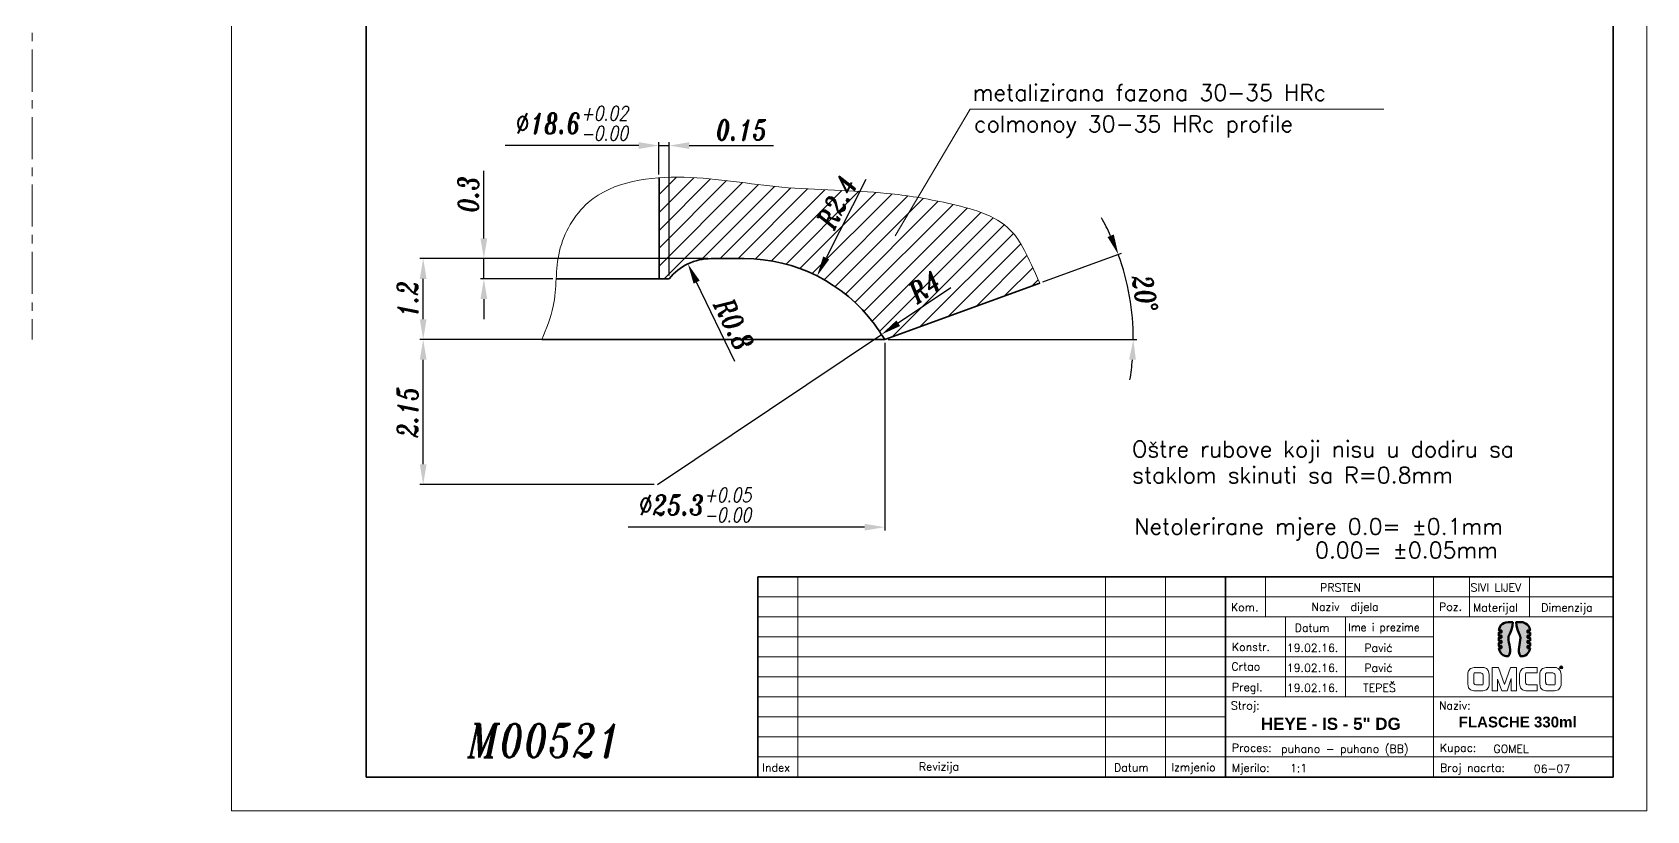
# Model space of a CAD drawing. Extents: x 26 to 297, y 27 to 324.
# Drawn here: x 25.7 to 265.3, y 27.3 to 142.8 of the extents above; entities that cross this region are included whole.
import ezdxf

# ---------------------------------------------------------------- set-up
doc = ezdxf.new("R2010")
doc.units = 0
doc.header["$LTSCALE"] = 5
doc.header["$MEASUREMENT"] = 0
doc.linetypes.add('CENTER', pattern=[2, 1.25, -0.25, 0.25, -0.25])
doc.layers.get('0').update_dxf_attribs({"linetype": 'CONTINUOUS', "lineweight": 15})
for name, color, linetype, lineweight in [('1', 1, 'CENTER', 15), ('3', 3, 'CONTINUOUS', 35), ('4', 5, 'CONTINUOUS', 50), ('8', 251, 'CONTINUOUS', 15)]:
    doc.layers.add(name, color=color, linetype=linetype, lineweight=lineweight)
doc.styles.add('ITALICT', font='ITALICT.shx', dxfattribs={"width": 0.8, "height": 3})
doc.styles.add('ROMANS', font='romans.shx')
doc.dimstyles.new('Stand', dxfattribs={"dimtxt": 3, "dimasz": 3, "dimexe": 0.5, "dimexo": 0.5, "dimgap": 0.8, "dimtad": 1, "dimdsep": 46, "dimtxsty": 'ITALICT', "dimcen": 0, "dimadec": 1, "dimazin": 2, "dimtfac": 1, "dimtmove": 0, "dimatfit": 3, "dimfxl": 1, "dimtolj": 1, "dimtzin": 0, "dimarcsym": 0})
doc.dimstyles.get("Standard").update_dxf_attribs({"dimtxt": 3, "dimasz": 3, "dimexe": 0.5, "dimexo": 0.5, "dimgap": 0.8, "dimtad": 1, "dimlfac": 0.1, "dimdsep": 46, "dimtxsty": 'ITALICT', "dimcen": 0, "dimadec": 1, "dimazin": 2, "dimtfac": 1, "dimtmove": 0, "dimatfit": 3, "dimfxl": 1, "dimtolj": 1, "dimtzin": 0, "dimarcsym": 0})

# ---------------------------------------------------------------- blocks, each defined once
blk = doc.blocks.new('*D3')
at = {"color": 0, "lineweight": -2, "transparency": 16777216}
for p, q in [((125.94, 109.2), (83.2, 109.2)), ((83.7, 100.2), (83.7, 106.2)), ((100.83, 97.2), (83.2, 97.2))]:
    blk.add_line(p, q, dxfattribs=at)
at = {"color": 0, "transparency": 16777216}
for points in [[(83.2, 106.2), (84.2, 106.2), (83.7, 109.2)], [(83.2, 100.2), (84.2, 100.2), (83.7, 97.2)]]:
    blk.add_solid(points, dxfattribs=at)
at = {"color": 0, "transparency": 16777216, "insert": (81.4, 103.2), "char_height": 3, "attachment_point": 5, "rotation": 90, "style": 'ITALICT'}
blk.add_mtext('\\A1;1.2', dxfattribs=at)
blk = doc.blocks.new('*D4')
at = {"color": 0, "lineweight": -2, "transparency": 16777216}
for p, q in [((92.7, 112.2), (92.7, 122.23)), ((125.94, 109.2), (92.2, 109.2)), ((92.7, 106.2), (92.7, 109.2)), ((102.93, 106.2), (92.2, 106.2)), ((92.7, 103.2), (92.7, 100.2))]:
    blk.add_line(p, q, dxfattribs=at)
at = {"color": 0, "transparency": 16777216}
for points in [[(92.2, 112.2), (93.2, 112.2), (92.7, 109.2)], [(92.2, 103.2), (93.2, 103.2), (92.7, 106.2)]]:
    blk.add_solid(points, dxfattribs=at)
at = {"color": 0, "transparency": 16777216, "insert": (90.4, 118.75), "char_height": 3, "attachment_point": 5, "rotation": 90, "style": 'ITALICT'}
blk.add_mtext('\\A1;0.3', dxfattribs=at)
blk = doc.blocks.new('*D16')
at = {"color": 0, "lineweight": -2, "transparency": 16777216}
for p, q in [((115.69, 125.97), (95.86, 125.97)), ((118.69, 121.69), (118.69, 126.47))]:
    blk.add_line(p, q, dxfattribs=at)
at = {"color": 0, "transparency": 16777216}
blk.add_solid([(115.69, 126.47), (115.69, 125.47), (118.69, 125.97)], dxfattribs=at)
at = {"color": 0, "transparency": 16777216, "insert": (105.77, 129.26), "char_height": 3, "attachment_point": 5, "style": 'ITALICT'}
blk.add_mtext('\\A1;%%c18.6{}{\\H0.71x;\\C3;\\S+0.02^ -0.00;}', dxfattribs=at)
blk = doc.blocks.new('*D17')
at = {"color": 0, "lineweight": -2, "transparency": 16777216}
for p, q in [((152.19, 96.7), (152.19, 68.86)), ((149.19, 69.36), (114.1, 69.36))]:
    blk.add_line(p, q, dxfattribs=at)
at = {"color": 0, "transparency": 16777216}
blk.add_solid([(149.19, 69.86), (149.19, 68.86), (152.19, 69.36)], dxfattribs=at)
at = {"color": 0, "transparency": 16777216, "insert": (124.05, 72.65), "char_height": 3, "attachment_point": 5, "style": 'ITALICT'}
blk.add_mtext('\\A1;%%c25.3{}{\\H0.71x;\\C3;\\S+0.05^ -0.00;}', dxfattribs=at)
blk = doc.blocks.new('*D18')
at = {"color": 0, "lineweight": -2, "transparency": 16777216}
for p, q in [((115.69, 125.97), (112.69, 125.97)), ((118.69, 121.69), (118.69, 126.47)), ((118.69, 125.97), (120.19, 125.97)), ((120.19, 106.7), (120.19, 126.47)), ((123.19, 125.97), (135.68, 125.97))]:
    blk.add_line(p, q, dxfattribs=at)
at = {"color": 0, "transparency": 16777216}
for points in [[(115.69, 126.47), (115.69, 125.47), (118.69, 125.97)], [(123.19, 126.47), (123.19, 125.47), (120.19, 125.97)]]:
    blk.add_solid(points, dxfattribs=at)
at = {"color": 0, "transparency": 16777216, "insert": (130.94, 128.27), "char_height": 3, "attachment_point": 5, "style": 'ITALICT'}
blk.add_mtext('\\A1;0.15', dxfattribs=at)
blk = doc.blocks.new('*D22')
at = {"color": 0, "lineweight": -2, "transparency": 16777216}
for p, q in [((175.66, 105.74), (187.32, 109.99)), ((152.69, 97.2), (189.58, 97.2))]:
    blk.add_line(p, q, dxfattribs=at)
for start, end in [(24.6614, 29.3229), (0, 20), (350.6771, 355.3386)]:
    blk.add_arc((152.19, 97.2), 36.88, start, end, dxfattribs=at)
at = {"color": 0, "transparency": 16777216}
for points in [[(186.18, 112.78), (185.25, 112.4), (186.85, 109.82)], [(188.46, 94.23), (189.46, 94.19), (189.08, 97.2)]]:
    blk.add_solid(points, dxfattribs=at)
at = {"color": 0, "transparency": 16777216, "insert": (190.78, 104.01), "char_height": 3, "attachment_point": 5, "rotation": 280, "style": 'ITALICT'}
blk.add_mtext('\\A1;20°', dxfattribs=at)
blk = doc.blocks.new('*D49')
at = {"color": 0, "lineweight": -2, "transparency": 16777216}
for p, q in [((151.69, 97.2), (83.2, 97.2)), ((83.7, 78.7), (83.7, 94.2)), ((117.96, 75.7), (83.2, 75.7))]:
    blk.add_line(p, q, dxfattribs=at)
at = {"color": 0, "transparency": 16777216}
for points in [[(83.2, 94.2), (84.2, 94.2), (83.7, 97.2)], [(83.2, 78.7), (84.2, 78.7), (83.7, 75.7)]]:
    blk.add_solid(points, dxfattribs=at)
at = {"color": 0, "transparency": 16777216, "insert": (81.4, 86.45), "char_height": 3, "attachment_point": 5, "rotation": 90, "style": 'ITALICT'}
blk.add_mtext('\\A1;2.15', dxfattribs=at)
blk = doc.blocks.new('*D50')
at = {"color": 0, "lineweight": -2, "transparency": 16777216}
for p, q in [((162.01, 104.85), (154.2, 99.62)), ((118.46, 75.7), (151.71, 97.95))]:
    blk.add_line(p, q, dxfattribs=at)
at = {"color": 0, "transparency": 16777216}
blk.add_solid([(153.92, 100.03), (154.48, 99.2), (151.71, 97.95)], dxfattribs=at)
at = {"color": 0, "transparency": 16777216, "insert": (158.07, 104.98), "char_height": 3, "attachment_point": 5, "rotation": 33.7916, "style": 'ITALICT'}
blk.add_mtext('\\A1;R4', dxfattribs=at)
blk = doc.blocks.new('*D51')
at = {"color": 0, "lineweight": -2, "transparency": 16777216}
blk.add_line((149.39, 120.96), (143.51, 109.31), dxfattribs=at)
at = {"color": 0, "transparency": 16777216}
blk.add_solid([(143.06, 109.53), (143.95, 109.08), (142.15, 106.63)], dxfattribs=at)
at = {"color": 0, "transparency": 16777216, "insert": (145.07, 117.51), "char_height": 3, "attachment_point": 5, "rotation": 63.2118, "style": 'ITALICT'}
blk.add_mtext('\\A1;R2.4', dxfattribs=at)
blk = doc.blocks.new('*D53')
at = {"color": 0, "lineweight": -2, "transparency": 16777216}
blk.add_line((129.93, 93.94), (124.27, 105.71), dxfattribs=at)
at = {"color": 0, "transparency": 16777216}
blk.add_solid([(124.73, 105.93), (123.82, 105.49), (122.98, 108.41)], dxfattribs=at)
at = {"color": 0, "transparency": 16777216, "insert": (129.82, 99.47), "char_height": 3, "attachment_point": 5, "rotation": 295.6589, "style": 'ITALICT'}
blk.add_mtext('\\A1;R0.8', dxfattribs=at)

msp = doc.modelspace()

# ---------------------------------------------------------------- hatches: boundary and pattern name
at = {"layer": '4'}
h = msp.add_hatch(color=142, dxfattribs=at)
edge = h.paths.add_edge_path()
edge.add_spline(control_points=[(243.315, 51.428), (243.315, 51.428), (243.315, 51.428), (243.315, 51.428), (243.315, 51.428), (243.448, 50.259), (244.481, 50.198), (244.634, 50.198), (244.634, 50.198), (244.634, 50.198), (244.748, 50.198), (244.748, 50.198), (244.748, 50.198), (245.291, 50.979), (244.744, 52.116), (244.744, 52.929), (244.744, 52.929), (244.744, 53.567), (245.306, 53.738), (245.368, 55.27), (245.368, 55.27), (244.719, 55.27), (244.719, 55.27), (244.719, 55.27), (243.625, 55.27), (243.375, 54.425), (243.318, 54.04)], knot_values=[0.8095238, 0.8095238, 0.8095238, 0.8095238, 0.8333333, 0.8333333, 0.8333333, 0.8334333, 0.8571429, 0.8571429, 0.8571429, 0.8572429, 0.9047619, 0.9047619, 0.9047619, 0.9048619, 0.952381, 0.952381, 0.952381, 0.952481, 1, 1, 1, 1.047619, 1.047619, 1.047619, 1.047719, 1.0952381, 1.0952381, 1.0952381, 1.0952381], degree=3, periodic=0)
edge.add_spline(control_points=[(243.318, 54.04), (243.318, 54.04), (243.689, 54.04), (243.689, 54.04)], knot_values=[0.0952381, 0.0952381, 0.0952381, 0.0952381, 0.1428571, 0.1428571, 0.1428571, 0.1428571], degree=3, periodic=0)
edge.add_spline(control_points=[(243.689, 54.04), (243.689, 54.04), (243.689, 54.04), (243.689, 54.04), (243.689, 54.04), (243.689, 54.04), (243.689, 53.729), (243.689, 53.729)], knot_values=[0.1428571, 0.1428571, 0.1428571, 0.1428571, 0.1666667, 0.1666667, 0.1666667, 0.1667667, 0.1904762, 0.1904762, 0.1904762, 0.1904762], degree=3, periodic=0)
edge.add_spline(control_points=[(243.689, 53.729), (243.689, 53.729), (243.689, 53.729), (243.689, 53.729), (243.689, 53.729), (243.689, 53.729), (243.301, 53.729), (243.301, 53.729)], knot_values=[0.1904762, 0.1904762, 0.1904762, 0.1904762, 0.2142857, 0.2142857, 0.2142857, 0.2143857, 0.2380952, 0.2380952, 0.2380952, 0.2380952], degree=3, periodic=0)
edge.add_spline(control_points=[(243.301, 53.729), (243.301, 53.729), (243.301, 53.729), (243.301, 53.729), (243.301, 53.729), (243.301, 53.729), (243.301, 53.273), (243.301, 53.273)], knot_values=[0.2380952, 0.2380952, 0.2380952, 0.2380952, 0.2619048, 0.2619048, 0.2619048, 0.2620048, 0.2857143, 0.2857143, 0.2857143, 0.2857143], degree=3, periodic=0)
edge.add_spline(control_points=[(243.301, 53.273), (243.301, 53.273), (243.301, 53.273), (243.301, 53.273), (243.301, 53.273), (243.301, 53.273), (243.689, 53.273), (243.689, 53.273)], knot_values=[0.2857143, 0.2857143, 0.2857143, 0.2857143, 0.3095238, 0.3095238, 0.3095238, 0.3096238, 0.3333333, 0.3333333, 0.3333333, 0.3333333], degree=3, periodic=0)
edge.add_spline(control_points=[(243.689, 53.273), (243.689, 53.273), (243.689, 53.273), (243.689, 53.273), (243.689, 53.273), (243.689, 53.273), (243.689, 52.962), (243.689, 52.962)], knot_values=[0.3333333, 0.3333333, 0.3333333, 0.3333333, 0.3571429, 0.3571429, 0.3571429, 0.3572429, 0.3809524, 0.3809524, 0.3809524, 0.3809524], degree=3, periodic=0)
edge.add_spline(control_points=[(243.689, 52.962), (243.689, 52.962), (243.689, 52.962), (243.689, 52.962), (243.689, 52.962), (243.689, 52.962), (243.301, 52.962), (243.301, 52.962)], knot_values=[0.3809524, 0.3809524, 0.3809524, 0.3809524, 0.4047619, 0.4047619, 0.4047619, 0.4048619, 0.4285714, 0.4285714, 0.4285714, 0.4285714], degree=3, periodic=0)
edge.add_spline(control_points=[(243.301, 52.962), (243.301, 52.962), (243.301, 52.962), (243.301, 52.962), (243.301, 52.962), (243.301, 52.962), (243.301, 52.506), (243.301, 52.506)], knot_values=[0.4285714, 0.4285714, 0.4285714, 0.4285714, 0.452381, 0.452381, 0.452381, 0.452481, 0.4761905, 0.4761905, 0.4761905, 0.4761905], degree=3, periodic=0)
edge.add_spline(control_points=[(243.301, 52.506), (243.301, 52.506), (243.301, 52.506), (243.301, 52.506), (243.301, 52.506), (243.301, 52.506), (243.689, 52.506), (243.689, 52.506)], knot_values=[0.4761905, 0.4761905, 0.4761905, 0.4761905, 0.5, 0.5, 0.5, 0.5001, 0.5238095, 0.5238095, 0.5238095, 0.5238095], degree=3, periodic=0)
edge.add_spline(control_points=[(243.689, 52.506), (243.689, 52.506), (243.689, 52.506), (243.689, 52.506), (243.689, 52.506), (243.689, 52.506), (243.689, 52.195), (243.689, 52.195)], knot_values=[0.5238095, 0.5238095, 0.5238095, 0.5238095, 0.547619, 0.547619, 0.547619, 0.547719, 0.5714286, 0.5714286, 0.5714286, 0.5714286], degree=3, periodic=0)
edge.add_spline(control_points=[(243.689, 52.195), (243.689, 52.195), (243.689, 52.195), (243.689, 52.195), (243.689, 52.195), (243.689, 52.195), (243.301, 52.195), (243.301, 52.195)], knot_values=[0.5714286, 0.5714286, 0.5714286, 0.5714286, 0.5952381, 0.5952381, 0.5952381, 0.5953381, 0.6190476, 0.6190476, 0.6190476, 0.6190476], degree=3, periodic=0)
edge.add_spline(control_points=[(243.301, 52.195), (243.301, 52.195), (243.301, 52.195), (243.301, 52.195), (243.301, 52.195), (243.301, 52.195), (243.301, 51.739), (243.301, 51.739)], knot_values=[0.6190476, 0.6190476, 0.6190476, 0.6190476, 0.6428571, 0.6428571, 0.6428571, 0.6429571, 0.6666667, 0.6666667, 0.6666667, 0.6666667], degree=3, periodic=0)
edge.add_spline(control_points=[(243.301, 51.739), (243.301, 51.739), (243.301, 51.739), (243.301, 51.739), (243.301, 51.739), (243.301, 51.739), (243.689, 51.739), (243.689, 51.739)], knot_values=[0.6666667, 0.6666667, 0.6666667, 0.6666667, 0.6904762, 0.6904762, 0.6904762, 0.6905762, 0.7142857, 0.7142857, 0.7142857, 0.7142857], degree=3, periodic=0)
edge.add_spline(control_points=[(243.689, 51.739), (243.689, 51.739), (243.689, 51.739), (243.689, 51.739), (243.689, 51.739), (243.689, 51.739), (243.689, 51.428), (243.689, 51.428)], knot_values=[0.7142857, 0.7142857, 0.7142857, 0.7142857, 0.7380952, 0.7380952, 0.7380952, 0.7381952, 0.7619048, 0.7619048, 0.7619048, 0.7619048], degree=3, periodic=0)
edge.add_spline(control_points=[(243.689, 51.428), (243.689, 51.428), (243.689, 51.428), (243.689, 51.428), (243.689, 51.428), (243.689, 51.428), (243.315, 51.428), (243.315, 51.428)], knot_values=[0.7619048, 0.7619048, 0.7619048, 0.7619048, 0.7857143, 0.7857143, 0.7857143, 0.7858143, 0.8095238, 0.8095238, 0.8095238, 0.8095238], degree=3, periodic=0)
h = msp.add_hatch(color=253, dxfattribs=at)
edge = h.paths.add_edge_path()
edge.add_spline(control_points=[(247.572, 52.506), (247.572, 52.506), (247.572, 52.506), (247.572, 52.506), (247.572, 52.506), (247.572, 52.506), (247.96, 52.506), (247.96, 52.506)], knot_values=[0.2380952, 0.2380952, 0.2380952, 0.2380952, 0.2619048, 0.2619048, 0.2619048, 0.2620048, 0.2857143, 0.2857143, 0.2857143, 0.2857143], degree=3, periodic=0)
edge.add_spline(control_points=[(247.96, 52.506), (247.96, 52.506), (247.96, 52.506), (247.96, 52.506), (247.96, 52.506), (247.96, 52.506), (247.96, 52.962), (247.96, 52.962)], knot_values=[0.2857143, 0.2857143, 0.2857143, 0.2857143, 0.3095238, 0.3095238, 0.3095238, 0.3096238, 0.3333333, 0.3333333, 0.3333333, 0.3333333], degree=3, periodic=0)
edge.add_spline(control_points=[(247.96, 52.962), (247.96, 52.962), (247.96, 52.962), (247.96, 52.962), (247.96, 52.962), (247.96, 52.962), (247.572, 52.962), (247.572, 52.962)], knot_values=[0.3333333, 0.3333333, 0.3333333, 0.3333333, 0.3571429, 0.3571429, 0.3571429, 0.3572429, 0.3809524, 0.3809524, 0.3809524, 0.3809524], degree=3, periodic=0)
edge.add_spline(control_points=[(247.572, 52.962), (247.572, 52.962), (247.572, 52.962), (247.572, 52.962), (247.572, 52.962), (247.572, 52.962), (247.572, 53.273), (247.572, 53.273)], knot_values=[0.3809524, 0.3809524, 0.3809524, 0.3809524, 0.4047619, 0.4047619, 0.4047619, 0.4048619, 0.4285714, 0.4285714, 0.4285714, 0.4285714], degree=3, periodic=0)
edge.add_spline(control_points=[(247.572, 53.273), (247.572, 53.273), (247.572, 53.273), (247.572, 53.273), (247.572, 53.273), (247.572, 53.273), (247.96, 53.273), (247.96, 53.273)], knot_values=[0.4285714, 0.4285714, 0.4285714, 0.4285714, 0.4523809, 0.4523809, 0.4523809, 0.4524809, 0.4761905, 0.4761905, 0.4761905, 0.4761905], degree=3, periodic=0)
edge.add_spline(control_points=[(247.96, 53.273), (247.96, 53.273), (247.96, 53.273), (247.96, 53.273), (247.96, 53.273), (247.96, 53.273), (247.96, 53.729), (247.96, 53.729)], knot_values=[0.4761905, 0.4761905, 0.4761905, 0.4761905, 0.5, 0.5, 0.5, 0.5001, 0.5238095, 0.5238095, 0.5238095, 0.5238095], degree=3, periodic=0)
edge.add_spline(control_points=[(247.96, 53.729), (247.96, 53.729), (247.96, 53.729), (247.96, 53.729), (247.96, 53.729), (247.96, 53.729), (247.572, 53.729), (247.572, 53.729)], knot_values=[0.5238095, 0.5238095, 0.5238095, 0.5238095, 0.547619, 0.547619, 0.547619, 0.547719, 0.5714286, 0.5714286, 0.5714286, 0.5714286], degree=3, periodic=0)
edge.add_spline(control_points=[(247.572, 53.729), (247.572, 53.729), (247.572, 53.729), (247.572, 53.729), (247.572, 53.729), (247.572, 53.729), (247.572, 54.04), (247.572, 54.04)], knot_values=[0.5714286, 0.5714286, 0.5714286, 0.5714286, 0.5952381, 0.5952381, 0.5952381, 0.5953381, 0.6190476, 0.6190476, 0.6190476, 0.6190476], degree=3, periodic=0)
edge.add_spline(control_points=[(247.572, 54.04), (247.572, 54.04), (247.572, 54.04), (247.572, 54.04), (247.572, 54.04), (247.572, 54.04), (247.945, 54.04), (247.945, 54.04)], knot_values=[0.6190476, 0.6190476, 0.6190476, 0.6190476, 0.6428571, 0.6428571, 0.6428571, 0.6429571, 0.6666667, 0.6666667, 0.6666667, 0.6666667], degree=3, periodic=0)
edge.add_spline(control_points=[(247.945, 54.04), (247.945, 54.04), (247.945, 54.04), (247.945, 54.04), (247.945, 54.04), (247.808, 55.202), (246.78, 55.27), (246.628, 55.27), (246.628, 55.27), (246.628, 55.27), (245.893, 55.27), (245.893, 55.27)], knot_values=[0.6666667, 0.6666667, 0.6666667, 0.6666667, 0.6904762, 0.6904762, 0.6904762, 0.6905762, 0.7142857, 0.7142857, 0.7142857, 0.7143857, 0.7619048, 0.7619048, 0.7619048, 0.7619048], degree=3, periodic=0)
edge.add_spline(control_points=[(245.893, 55.27), (245.893, 55.27), (245.893, 55.27), (245.893, 55.27), (245.893, 55.27), (245.955, 53.738), (246.517, 53.567), (246.517, 52.929), (246.517, 52.929), (246.517, 52.116), (245.971, 50.979), (246.513, 50.198), (246.513, 50.198), (246.513, 50.198), (246.55, 50.198), (246.55, 50.198), (246.55, 50.198), (247.645, 50.198), (247.89, 51.043), (247.944, 51.428)], knot_values=[0.7619048, 0.7619048, 0.7619048, 0.7619048, 0.7857143, 0.7857143, 0.7857143, 0.7858143, 0.8095238, 0.8095238, 0.8095238, 0.8096238, 0.8571429, 0.8571429, 0.8571429, 0.8572429, 0.9047619, 0.9047619, 0.9047619, 0.9048619, 0.952381, 0.952381, 0.952381, 0.952381], degree=3, periodic=0)
edge.add_spline(control_points=[(247.944, 51.428), (247.944, 51.428), (247.572, 51.428), (247.572, 51.428), (247.572, 51.428), (247.572, 51.739), (247.572, 51.739)], knot_values=[0.952381, 0.952381, 0.952381, 0.952381, 1, 1, 1, 1.047619, 1.047619, 1.047619, 1.047619], degree=3, periodic=0)
edge.add_spline(control_points=[(247.572, 51.739), (247.572, 51.739), (247.572, 51.739), (247.572, 51.739), (247.572, 51.739), (247.572, 51.739), (247.96, 51.739), (247.96, 51.739)], knot_values=[0.047619, 0.047619, 0.047619, 0.047619, 0.0714286, 0.0714286, 0.0714286, 0.0715286, 0.0952381, 0.0952381, 0.0952381, 0.0952381], degree=3, periodic=0)
edge.add_spline(control_points=[(247.96, 51.739), (247.96, 51.739), (247.96, 51.739), (247.96, 51.739), (247.96, 51.739), (247.96, 51.739), (247.96, 52.195), (247.96, 52.195)], knot_values=[0.0952381, 0.0952381, 0.0952381, 0.0952381, 0.1190476, 0.1190476, 0.1190476, 0.1191476, 0.1428571, 0.1428571, 0.1428571, 0.1428571], degree=3, periodic=0)
edge.add_spline(control_points=[(247.96, 52.195), (247.96, 52.195), (247.96, 52.195), (247.96, 52.195), (247.96, 52.195), (247.96, 52.195), (247.572, 52.195), (247.572, 52.195)], knot_values=[0.1428571, 0.1428571, 0.1428571, 0.1428571, 0.1666667, 0.1666667, 0.1666667, 0.1667667, 0.1904762, 0.1904762, 0.1904762, 0.1904762], degree=3, periodic=0)
edge.add_spline(control_points=[(247.572, 52.195), (247.572, 52.195), (247.572, 52.195), (247.572, 52.195), (247.572, 52.195), (247.572, 52.195), (247.572, 52.506), (247.572, 52.506)], knot_values=[0.1904762, 0.1904762, 0.1904762, 0.1904762, 0.2142857, 0.2142857, 0.2142857, 0.2143857, 0.2380952, 0.2380952, 0.2380952, 0.2380952], degree=3, periodic=0)
at = {"layer": '8'}
h = msp.add_hatch(dxfattribs=at)
h.set_pattern_fill('ANSI31', color=256, scale=15)
edge = h.paths.add_edge_path()
edge.add_spline(control_points=[(175.188, 105.573), (173.347, 109.603), (171.092, 115.021), (163.368, 117.099), (158.549, 118.034), (157.107, 118.272)], knot_values=[10.749633, 10.749633, 10.749633, 10.749633, 17.7554984, 27.9608858, 32.3682695, 32.3682695, 32.3682695, 32.3682695], degree=3, periodic=0)
edge.add_spline(control_points=[(157.107, 118.272), (155.575, 118.525), (148.983, 119.407), (137.113, 119.275), (126.316, 121.357), (119.943, 121.277), (118.694, 121.19)], knot_values=[32.3682695, 32.3682695, 32.3682695, 32.3682695, 37.0528186, 52.6875614, 67.2359721, 70.8114882, 70.8114882, 70.8114882, 70.8114882], degree=3, periodic=0)
edge.add_line((118.694, 121.19), (118.694, 106.204))
edge.add_line((118.694, 106.204), (120.194, 106.204))
edge.add_arc((126.439, 101.204), 8, 90, 141.31781, ccw=False)
edge.add_line((126.439, 109.204), (131.338, 109.204))
edge.add_arc((131.338, 85.204), 24, 36.42357, 90, ccw=False)
edge.add_arc((118.464, 75.704), 40, 32.51361, 36.42357, ccw=False)
edge.add_line((152.194, 97.204), (175.188, 105.573))
h.paths.add_polyline_path([(156.707, 101.357), (161.942, 104.861), (159.44, 108.601), (154.204, 105.097)], flags=24)
h.paths.add_polyline_path([(144.837, 112.051), (149.325, 120.94), (145.308, 122.968), (140.82, 114.079)], flags=9)

# ---------------------------------------------------------------- linework, layer by layer
for p, q in [((55.257, 324.293), (55.257, 27.293)), ((265.257, 27.293), (265.257, 324.293)), ((153.754, 112.593), (164.854, 131.388)), ((164.854, 131.388), (226.232, 131.388)), ((139.294, 61.987), (139.294, 32.293)), ((184.929, 61.987), (184.929, 32.293)), ((193.837, 61.987), (193.837, 32.293)), ((208.684, 61.987), (208.684, 56.048)), ((233.627, 61.987), (233.627, 32.293)), ((238.972, 61.987), (238.972, 56.048)), ((247.88, 61.987), (247.88, 56.048)), ((133.355, 59.018), (260.257, 59.018)), ((260.257, 56.048), (133.355, 56.048)), ((211.653, 56.048), (211.653, 44.171)), ((220.561, 56.048), (220.561, 44.171)), ((133.355, 53.079), (233.627, 53.079)), ((133.355, 50.11), (233.627, 50.11)), ((133.355, 47.14), (233.627, 47.14)), ((133.355, 44.171), (260.257, 44.171)), ((202.745, 41.201), (133.355, 41.201)), ((133.355, 38.232), (260.257, 38.232)), ((133.355, 35.263), (260.257, 35.263)), ((55.257, 27.293), (265.257, 27.293))]:
    msp.add_line(p, q)
for points, knots in [([(175.188, 105.573), (173.347, 109.603), (171.092, 115.021), (161.695, 117.549), (150.483, 119.424), (137.113, 119.275), (122.751, 122.044), (108.766, 120.347), (103.065, 110.468), (103.681, 103.02), (101.989, 98.833), (101.33, 97.204)], [10.749633, 10.749633, 10.749633, 10.749633, 17.7554984, 27.9608858, 37.0528186, 52.6875614, 67.2359721, 81.9580024, 90.3643715, 98.5560413, 103.7751644, 103.7751644, 103.7751644, 103.7751644]), ([(240.919, 45.091), (240.919, 45.091), (239.614, 45.091), (239.614, 45.091), (239.614, 45.091), (239.503, 45.091), (238.707, 45.138), (238.707, 46.103), (238.707, 46.103), (238.707, 46.103), (238.707, 47.578), (238.707, 47.578), (238.707, 47.578), (238.707, 47.578), (238.707, 48.544), (239.673, 48.544), (239.673, 48.544), (239.673, 48.544), (240.972, 48.544), (240.972, 48.544), (240.972, 48.544), (241.083, 48.544), (241.879, 48.491), (241.879, 47.526), (241.879, 47.526), (241.879, 47.526), (241.879, 46.057), (241.879, 46.057), (241.879, 46.057), (241.879, 46.057), (241.885, 45.091), (240.919, 45.091)], [0, 0, 0, 0, 0.125, 0.125, 0.125, 0.125, 0.25, 0.25, 0.25, 0.25, 0.375, 0.375, 0.375, 0.375, 0.5, 0.5, 0.5, 0.5, 0.625, 0.625, 0.625, 0.625, 0.75, 0.75, 0.75, 0.75, 0.875, 0.875, 0.875, 0.875, 1, 1, 1, 1]), ([(245.168, 45.091), (245.168, 45.091), (245.168, 46.899), (245.168, 46.899), (245.168, 46.899), (245.168, 46.899), (244.536, 45.091), (244.536, 45.091), (244.536, 45.091), (244.536, 45.091), (243.775, 45.091), (243.775, 45.091), (243.775, 45.091), (243.775, 45.091), (243.132, 46.817), (243.132, 46.817), (243.132, 46.817), (243.132, 46.817), (243.132, 45.091), (243.132, 45.091), (243.132, 45.091), (243.132, 45.091), (242.318, 45.091), (242.318, 45.091), (242.318, 45.091), (242.318, 45.091), (242.318, 48.544), (242.318, 48.544), (242.318, 48.544), (242.318, 48.544), (243.26, 48.544), (243.26, 48.544), (243.26, 48.544), (243.26, 48.544), (244.167, 45.998), (244.167, 45.998), (244.167, 45.998), (244.167, 45.998), (245.034, 48.544), (245.034, 48.544), (245.034, 48.544), (245.034, 48.544), (245.959, 48.544), (245.959, 48.544), (245.959, 48.544), (245.959, 48.544), (245.959, 45.091), (245.959, 45.091), (245.959, 45.091), (245.959, 45.091), (245.168, 45.091), (245.168, 45.091)], [0, 0, 0, 0, 0.0769231, 0.0769231, 0.0769231, 0.0769231, 0.1538462, 0.1538462, 0.1538462, 0.1538462, 0.2307692, 0.2307692, 0.2307692, 0.2307692, 0.3076923, 0.3076923, 0.3076923, 0.3076923, 0.3846154, 0.3846154, 0.3846154, 0.3846154, 0.4615385, 0.4615385, 0.4615385, 0.4615385, 0.5384615, 0.5384615, 0.5384615, 0.5384615, 0.6153846, 0.6153846, 0.6153846, 0.6153846, 0.6923077, 0.6923077, 0.6923077, 0.6923077, 0.7692308, 0.7692308, 0.7692308, 0.7692308, 0.8461538, 0.8461538, 0.8461538, 0.8461539, 0.9230769, 0.9230769, 0.9230769, 0.9230769, 1, 1, 1, 1]), ([(249.002, 45.969), (249.002, 45.969), (247.615, 45.969), (247.615, 45.969), (247.615, 45.969), (247.275, 45.969), (247.275, 46.361), (247.275, 46.361), (247.275, 46.361), (247.275, 46.361), (247.275, 47.607), (247.275, 47.607), (247.275, 47.607), (247.275, 47.719), (247.386, 47.725), (247.386, 47.725), (247.386, 47.725), (247.386, 47.725), (249.002, 47.725), (249.002, 47.725), (249.002, 47.725), (249.002, 47.725), (249.002, 48.544), (249.002, 48.544), (249.002, 48.544), (249.002, 48.544), (247.363, 48.544), (247.363, 48.544), (247.363, 48.544), (246.397, 48.544), (246.397, 47.578), (246.397, 47.578), (246.397, 47.578), (246.397, 47.578), (246.397, 46.103), (246.397, 46.103), (246.397, 46.103), (246.397, 45.138), (247.193, 45.091), (247.305, 45.091), (247.305, 45.091), (247.305, 45.091), (249.002, 45.091), (249.002, 45.091), (249.002, 45.091), (249.002, 45.091), (249.002, 45.969), (249.002, 45.969)], [0, 0, 0, 0, 0.0833333, 0.0833333, 0.0833333, 0.0833333, 0.1666667, 0.1666667, 0.1666667, 0.1666667, 0.25, 0.25, 0.25, 0.25, 0.3333333, 0.3333333, 0.3333333, 0.3333333, 0.4166667, 0.4166667, 0.4166667, 0.4166667, 0.5, 0.5, 0.5, 0.5, 0.5833333, 0.5833333, 0.5833333, 0.5833333, 0.6666667, 0.6666667, 0.6666667, 0.6666667, 0.75, 0.75, 0.75, 0.75, 0.8333333, 0.8333333, 0.8333333, 0.8333333, 0.9166667, 0.9166667, 0.9166667, 0.9166667, 1, 1, 1, 1]), ([(251.594, 45.091), (251.594, 45.091), (250.289, 45.091), (250.289, 45.091), (250.289, 45.091), (250.178, 45.091), (249.382, 45.138), (249.382, 46.103), (249.382, 46.103), (249.382, 46.103), (249.382, 47.578), (249.382, 47.578), (249.382, 47.578), (249.382, 47.578), (249.382, 48.544), (250.348, 48.544), (250.348, 48.544), (250.348, 48.544), (251.647, 48.544), (251.647, 48.544), (251.647, 48.544), (251.758, 48.544), (252.554, 48.491), (252.554, 47.526), (252.554, 47.526), (252.554, 47.526), (252.554, 46.057), (252.554, 46.057), (252.554, 46.057), (252.554, 46.057), (252.56, 45.091), (251.594, 45.091)], [0, 0, 0, 0, 0.125, 0.125, 0.125, 0.125, 0.25, 0.25, 0.25, 0.25, 0.375, 0.375, 0.375, 0.375, 0.5, 0.5, 0.5, 0.5, 0.625, 0.625, 0.625, 0.625, 0.75, 0.75, 0.75, 0.75, 0.875, 0.875, 0.875, 0.875, 1, 1, 1, 1]), ([(252.568, 48.325), (252.44, 48.325), (252.335, 48.429), (252.335, 48.558), (252.335, 48.558), (252.335, 48.686), (252.44, 48.791), (252.568, 48.791), (252.568, 48.791), (252.697, 48.791), (252.801, 48.686), (252.801, 48.558), (252.801, 48.558), (252.801, 48.429), (252.697, 48.325), (252.568, 48.325)], [0, 0, 0, 0, 0.25, 0.25, 0.25, 0.25, 0.5, 0.5, 0.5, 0.5, 0.75, 0.75, 0.75, 0.75, 1, 1, 1, 1]), ([(252.568, 48.739), (252.469, 48.739), (252.387, 48.657), (252.387, 48.558), (252.387, 48.558), (252.387, 48.458), (252.469, 48.376), (252.568, 48.376), (252.568, 48.376), (252.668, 48.376), (252.75, 48.458), (252.75, 48.558), (252.75, 48.558), (252.75, 48.657), (252.668, 48.739), (252.568, 48.739)], [0, 0, 0, 0, 0.25, 0.25, 0.25, 0.25, 0.5, 0.5, 0.5, 0.5, 0.75, 0.75, 0.75, 0.75, 1, 1, 1, 1]), ([(252.621, 48.518), (252.621, 48.518), (252.669, 48.444), (252.669, 48.444), (252.669, 48.444), (252.669, 48.444), (252.605, 48.444), (252.605, 48.444), (252.605, 48.444), (252.605, 48.444), (252.565, 48.51), (252.565, 48.51), (252.565, 48.51), (252.565, 48.51), (252.539, 48.51), (252.539, 48.51), (252.539, 48.51), (252.539, 48.51), (252.539, 48.444), (252.539, 48.444), (252.539, 48.444), (252.539, 48.444), (252.481, 48.444), (252.481, 48.444), (252.481, 48.444), (252.481, 48.444), (252.481, 48.68), (252.481, 48.68), (252.481, 48.68), (252.481, 48.68), (252.584, 48.68), (252.584, 48.68), (252.584, 48.68), (252.603, 48.68), (252.674, 48.68), (252.674, 48.595), (252.674, 48.595), (252.674, 48.55), (252.647, 48.527), (252.621, 48.518)], [0, 0, 0, 0, 0.1, 0.1, 0.1, 0.1, 0.2, 0.2, 0.2, 0.2, 0.3, 0.3, 0.3, 0.3, 0.4, 0.4, 0.4, 0.4, 0.5, 0.5, 0.5, 0.5, 0.6, 0.6, 0.6, 0.6, 0.7, 0.7, 0.7, 0.7, 0.8, 0.8, 0.8, 0.8, 0.9, 0.9, 0.9, 0.9, 1, 1, 1, 1]), ([(252.57, 48.63), (252.57, 48.63), (252.539, 48.63), (252.539, 48.63), (252.539, 48.63), (252.539, 48.63), (252.539, 48.556), (252.539, 48.556), (252.539, 48.556), (252.539, 48.556), (252.57, 48.556), (252.57, 48.556), (252.57, 48.556), (252.6, 48.556), (252.613, 48.567), (252.613, 48.595), (252.613, 48.595), (252.613, 48.622), (252.6, 48.63), (252.57, 48.63)], [0, 0, 0, 0, 0.2, 0.2, 0.2, 0.2, 0.4, 0.4, 0.4, 0.4, 0.6, 0.6, 0.6, 0.6, 0.8, 0.8, 0.8, 0.8, 1, 1, 1, 1]), ([(241.001, 47.327), (241.001, 47.327), (241.001, 47.725), (240.662, 47.725), (240.662, 47.725), (240.662, 47.725), (239.696, 47.725), (239.696, 47.725), (239.696, 47.725), (239.696, 47.725), (239.585, 47.719), (239.585, 47.607), (239.585, 47.607), (239.585, 47.607), (239.585, 46.361), (239.585, 46.361), (239.585, 46.361), (239.585, 46.361), (239.585, 45.969), (239.924, 45.969), (239.924, 45.969), (239.924, 45.969), (240.89, 45.969), (240.89, 45.969), (240.89, 45.969), (240.89, 45.969), (241.001, 45.969), (241.001, 46.08), (241.001, 46.08), (241.001, 46.08), (241.001, 47.327), (241.001, 47.327)], [0, 0, 0, 0, 0.125, 0.125, 0.125, 0.125, 0.25, 0.25, 0.25, 0.25, 0.375, 0.375, 0.375, 0.375, 0.5, 0.5, 0.5, 0.5, 0.625, 0.625, 0.625, 0.625, 0.75, 0.75, 0.75, 0.75, 0.875, 0.875, 0.875, 0.875, 1, 1, 1, 1]), ([(251.676, 47.327), (251.676, 47.327), (251.676, 47.725), (251.337, 47.725), (251.337, 47.725), (251.337, 47.725), (250.371, 47.725), (250.371, 47.725), (250.371, 47.725), (250.371, 47.725), (250.26, 47.719), (250.26, 47.607), (250.26, 47.607), (250.26, 47.607), (250.26, 46.361), (250.26, 46.361), (250.26, 46.361), (250.26, 46.361), (250.26, 45.969), (250.6, 45.969), (250.6, 45.969), (250.6, 45.969), (251.565, 45.969), (251.565, 45.969), (251.565, 45.969), (251.565, 45.969), (251.676, 45.969), (251.676, 46.08), (251.676, 46.08), (251.676, 46.08), (251.676, 47.327), (251.676, 47.327)], [0, 0, 0, 0, 0.125, 0.125, 0.125, 0.125, 0.25, 0.25, 0.25, 0.25, 0.375, 0.375, 0.375, 0.375, 0.5, 0.5, 0.5, 0.5, 0.625, 0.625, 0.625, 0.625, 0.75, 0.75, 0.75, 0.75, 0.875, 0.875, 0.875, 0.875, 1, 1, 1, 1])]:
    msp.add_open_spline(points, degree=3, knots=knots)
at = {"layer": '1'}
msp.add_line((25.694, 300.204), (25.694, 97.204), dxfattribs=at)
at = {"layer": '3'}
for p, q in [((75.257, 319.293), (75.257, 32.293)), ((260.257, 32.293), (260.257, 319.293)), ((118.694, 121.19), (118.694, 106.204)), ((126.439, 109.204), (131.338, 109.204)), ((103.428, 106.204), (118.694, 106.204)), ((118.694, 106.204), (120.194, 106.204)), ((152.194, 97.204), (175.188, 105.573)), ((101.33, 97.204), (152.194, 97.204)), ((133.355, 61.987), (260.257, 61.987)), ((133.355, 61.987), (133.355, 32.293)), ((202.745, 61.987), (202.745, 32.293)), ((260.257, 61.987), (260.257, 32.293)), ((75.257, 32.293), (260.257, 32.293))]:
    msp.add_line(p, q, dxfattribs=at)
at = {"layer": '3', "linetype": 'ByBlock'}
msp.add_line((133.355, 32.293), (260.257, 32.293), dxfattribs=at)
at = {"layer": '3'}
for centre, radius, start, end in [((126.439, 101.204), 8, 90, 141.31781), ((131.338, 85.204), 24, 36.42357, 90), ((118.464, 75.704), 40, 32.51361, 36.42357)]:
    msp.add_arc(centre, radius, start, end, dxfattribs=at)
at = {"layer": '4', "color": 142}
msp.add_open_spline([(245.368, 55.27), (245.368, 55.27), (244.719, 55.27), (244.719, 55.27), (244.719, 55.27), (243.625, 55.27), (243.375, 54.425), (243.318, 54.04), (243.318, 54.04), (243.318, 54.04), (243.689, 54.04), (243.689, 54.04), (243.689, 54.04), (243.689, 54.04), (243.689, 53.729), (243.689, 53.729), (243.689, 53.729), (243.689, 53.729), (243.301, 53.729), (243.301, 53.729), (243.301, 53.729), (243.301, 53.729), (243.301, 53.273), (243.301, 53.273), (243.301, 53.273), (243.301, 53.273), (243.689, 53.273), (243.689, 53.273), (243.689, 53.273), (243.689, 53.273), (243.689, 52.962), (243.689, 52.962), (243.689, 52.962), (243.689, 52.962), (243.301, 52.962), (243.301, 52.962), (243.301, 52.962), (243.301, 52.962), (243.301, 52.506), (243.301, 52.506), (243.301, 52.506), (243.301, 52.506), (243.689, 52.506), (243.689, 52.506), (243.689, 52.506), (243.689, 52.506), (243.689, 52.195), (243.689, 52.195), (243.689, 52.195), (243.689, 52.195), (243.301, 52.195), (243.301, 52.195), (243.301, 52.195), (243.301, 52.195), (243.301, 51.739), (243.301, 51.739), (243.301, 51.739), (243.301, 51.739), (243.689, 51.739), (243.689, 51.739), (243.689, 51.739), (243.689, 51.739), (243.689, 51.428), (243.689, 51.428), (243.689, 51.428), (243.689, 51.428), (243.315, 51.428), (243.315, 51.428), (243.315, 51.428), (243.448, 50.259), (244.481, 50.198), (244.634, 50.198), (244.634, 50.198), (244.634, 50.198), (244.748, 50.198), (244.748, 50.198), (244.748, 50.198), (245.291, 50.979), (244.744, 52.116), (244.744, 52.929), (244.744, 52.929), (244.744, 53.567), (245.306, 53.738), (245.368, 55.27)], degree=3, knots=[0, 0, 0, 0, 0.047619, 0.047619, 0.047619, 0.0476191, 0.0952381, 0.0952381, 0.0952381, 0.0952381, 0.1428571, 0.1428571, 0.1428571, 0.1428572, 0.1904762, 0.1904762, 0.1904762, 0.1904762, 0.2380952, 0.2380952, 0.2380952, 0.2380952, 0.2857143, 0.2857143, 0.2857143, 0.2857143, 0.3333333, 0.3333333, 0.3333333, 0.3333333, 0.3809524, 0.3809524, 0.3809524, 0.3809524, 0.4285714, 0.4285714, 0.4285714, 0.4285714, 0.4761905, 0.4761905, 0.4761905, 0.4761905, 0.5238095, 0.5238095, 0.5238095, 0.5238095, 0.5714286, 0.5714286, 0.5714286, 0.5714286, 0.6190476, 0.6190476, 0.6190476, 0.6190476, 0.6666667, 0.6666667, 0.6666667, 0.6666667, 0.7142857, 0.7142857, 0.7142857, 0.7142857, 0.7619048, 0.7619048, 0.7619048, 0.7619048, 0.8095238, 0.8095238, 0.8095238, 0.8095238, 0.8571429, 0.8571429, 0.8571429, 0.8571429, 0.9047619, 0.9047619, 0.9047619, 0.9047619, 0.952381, 0.952381, 0.952381, 0.952381, 1, 1, 1, 1], dxfattribs=at)
at = {"layer": '4', "color": 253}
msp.add_open_spline([(247.572, 51.428), (247.572, 51.428), (247.572, 51.739), (247.572, 51.739), (247.572, 51.739), (247.572, 51.739), (247.96, 51.739), (247.96, 51.739), (247.96, 51.739), (247.96, 51.739), (247.96, 52.195), (247.96, 52.195), (247.96, 52.195), (247.96, 52.195), (247.572, 52.195), (247.572, 52.195), (247.572, 52.195), (247.572, 52.195), (247.572, 52.506), (247.572, 52.506), (247.572, 52.506), (247.572, 52.506), (247.96, 52.506), (247.96, 52.506), (247.96, 52.506), (247.96, 52.506), (247.96, 52.962), (247.96, 52.962), (247.96, 52.962), (247.96, 52.962), (247.572, 52.962), (247.572, 52.962), (247.572, 52.962), (247.572, 52.962), (247.572, 53.273), (247.572, 53.273), (247.572, 53.273), (247.572, 53.273), (247.96, 53.273), (247.96, 53.273), (247.96, 53.273), (247.96, 53.273), (247.96, 53.729), (247.96, 53.729), (247.96, 53.729), (247.96, 53.729), (247.572, 53.729), (247.572, 53.729), (247.572, 53.729), (247.572, 53.729), (247.572, 54.04), (247.572, 54.04), (247.572, 54.04), (247.572, 54.04), (247.945, 54.04), (247.945, 54.04), (247.945, 54.04), (247.808, 55.202), (246.78, 55.27), (246.628, 55.27), (246.628, 55.27), (246.628, 55.27), (245.893, 55.27), (245.893, 55.27), (245.893, 55.27), (245.955, 53.738), (246.517, 53.567), (246.517, 52.929), (246.517, 52.929), (246.517, 52.116), (245.971, 50.979), (246.513, 50.198), (246.513, 50.198), (246.513, 50.198), (246.55, 50.198), (246.55, 50.198), (246.55, 50.198), (247.645, 50.198), (247.89, 51.043), (247.944, 51.428), (247.944, 51.428), (247.944, 51.428), (247.572, 51.428), (247.572, 51.428)], degree=3, knots=[0, 0, 0, 0, 0.047619, 0.047619, 0.047619, 0.0476191, 0.0952381, 0.0952381, 0.0952381, 0.0952381, 0.1428571, 0.1428571, 0.1428571, 0.1428572, 0.1904762, 0.1904762, 0.1904762, 0.1904762, 0.2380952, 0.2380952, 0.2380952, 0.2380952, 0.2857143, 0.2857143, 0.2857143, 0.2857143, 0.3333333, 0.3333333, 0.3333333, 0.3333333, 0.3809524, 0.3809524, 0.3809524, 0.3809524, 0.4285714, 0.4285714, 0.4285714, 0.4285714, 0.4761905, 0.4761905, 0.4761905, 0.4761905, 0.5238095, 0.5238095, 0.5238095, 0.5238095, 0.5714286, 0.5714286, 0.5714286, 0.5714286, 0.6190476, 0.6190476, 0.6190476, 0.6190476, 0.6666667, 0.6666667, 0.6666667, 0.6666667, 0.7142857, 0.7142857, 0.7142857, 0.7142857, 0.7619048, 0.7619048, 0.7619048, 0.7619048, 0.8095238, 0.8095238, 0.8095238, 0.8095238, 0.8571429, 0.8571429, 0.8571429, 0.8571429, 0.9047619, 0.9047619, 0.9047619, 0.9047619, 0.952381, 0.952381, 0.952381, 0.952381, 1, 1, 1, 1], dxfattribs=at)

# ---------------------------------------------------------------- texts
at = {"style": 'ROMANS'}
for s, height, p in [('metalizirana fazona 30-35 HRc', 2.4, (165.254, 132.624)), ('Oštre rubove koji nisu u dodiru sa', 2.4, (188.897, 79.744)), ('staklom skinuti sa R=0.8mm', 2.4, (188.897, 75.881)), ('Netolerirane mjere 0.0= %%p0.1mm', 2.4, (189.225, 68.254)), ('                0.00= %%p0.05mm', 2.4, (187.417, 64.762)), ('PRSTEN', 1.1878, (216.799, 59.814)), ('SIVI LIJEV', 1.1878, (239.112, 59.814)), ('Kom.', 1.1878, (203.567, 56.883)), ('Naziv  dijela', 1.18776, (215.506, 56.948)), ('Poz.', 1.1878, (234.446, 56.969)), ('Materijal', 1.1878, (239.479, 56.837)), ('Dimenzija', 1.1878, (249.599, 56.84)), ('Ime i prezime', 1.12837, (220.971, 53.945)), ('Datum', 1.1878, (213.034, 53.834)), ('Konstr.', 1.1878, (203.711, 50.992)), ('19.02.16.', 1.1878, (211.854, 50.855)), ('Pavić', 1.1878, (223.354, 50.855)), ('Crtao', 1.1878, (203.632, 48.092)), ('19.02.16.', 1.1878, (211.854, 47.885)), ('Pavić', 1.1878, (223.354, 47.885)), ('Pregl.', 1.1878, (203.711, 45.034)), ('19.02.16.', 1.1878, (211.854, 44.916)), ('TEPEŠ', 1.1878, (223.183, 44.931)), ('Stroj:', 1.1878, (203.549, 42.297)), ('Naziv:', 1.1878, (234.431, 42.297)), ('Proces:', 1.1878, (203.693, 36.037)), ('puhano - puhano (BB)', 1.18776, (211.001, 35.878)), ('Kupac:', 1.1878, (234.575, 36.037)), ('GOMEL', 1.1878, (242.513, 35.878)), ('Index', 1.1878, (134.018, 33.094)), ('Revizija', 1.1878, (157.265, 33.24)), ('Datum', 1.1878, (186.213, 33.104)), ('Izmjenio', 1.1878, (194.713, 33.139)), ('Mjerilo:', 1.1878, (203.693, 33.068)), ('1:1', 1.1878, (212.318, 33.023)), ('Broj nacrta:', 1.18776, (234.582, 33.066)), ('06-07', 1.1878, (248.505, 32.929))]:
    msp.add_text(s, height=height, dxfattribs=at).set_placement(p)
at = {"style": 'ITALICT', "width": 0.8}
msp.add_text('M00521', height=5, dxfattribs=at).set_placement((90.278, 35.198))
at = {"attachment_point": 1, "style": 'ROMANS'}
for s, insert, char_height, width in [('{\\fArial|b1|i0|c238|p34;HEYE - IS - 5" DG}', (208.004, 41.088), 1.8, 34.0327), ('{\\fArial|b1|i0|c238|p34;FLASCHE 330ml}', (237.352, 41.251), 1.6, 29.839)]:
    msp.add_mtext(s, dxfattribs=dict(at, insert=insert, char_height=char_height, width=width))
at = {"layer": '8', "style": 'ROMANS'}
msp.add_text('colmonoy 30-35 HRc profile', height=2.4, dxfattribs=at).set_placement((165.458, 127.978))

# ---------------------------------------------------------------- dimensions: what is measured, and where the dimension line sits
for base, p1, p2, text, override, picture, middle in [((118.694, 125.974), (25.694, 97.204), (118.694, 121.19), '%%c<>{}{\\H0.71x;\\C3;\\S+0.02^ -0.00;}', {"dimlfac": 0.2, "dimse1": 1, "dimsd1": 1, "dimtp": 0.02, "dimtm": 0, "dimtdec": 2, "dimtzin": 0}, '*D16', (105.774, 125.974)), ((25.694, 69.361), (152.194, 97.204), (25.694, 97.204), '%%c<>{}{\\H0.71x;\\C3;\\S+0.05^ -0.00;}', {"dimlfac": 0.2, "dimse2": 1, "dimsd2": 1, "dimtp": 0.05, "dimtm": 0, "dimtdec": 2, "dimtzin": 0}, '*D17', (124.051, 69.361))]:
    dim = msp.add_linear_dim(base=base, p1=p1, p2=p2, text=text, dimstyle='Standard', override=override)
    dim.commit()
    dim.dimension.update_dxf_attribs({"geometry": picture, "text_midpoint": middle, "dimtype": 160})
dim = msp.add_linear_dim(base=(120.194, 125.974), p1=(118.694, 121.19), p2=(120.194, 106.204), dimstyle='Standard', override={"dimtol": 0, "dimlim": 0, "dimtp": 0, "dimtm": 0, "dimtfac": 1, "dimtdec": 4, "dimtolj": 1, "dimtzin": 0})
dim.commit()
dim.dimension.update_dxf_attribs({"geometry": '*D18', "text_midpoint": (130.937, 128.274)})
dim = msp.add_linear_dim(base=(92.697, 109.204), p1=(103.428, 106.204), p2=(126.439, 109.204), angle=90, dimstyle='Stand', override={"dimtxt": 3, "dimasz": 3, "dimexe": 0.5, "dimexo": 0.5, "dimgap": 0.8, "dimtad": 1, "dimtih": 0, "dimtoh": 0, "dimdec": 2, "dimlfac": 0.1, "dimzin": 8, "dimtxsty": 'ITALICT', "dimcen": 0, "dimaunit": 1, "dimtdec": 2, "dimtofl": 1, "dimtmove": 0, "dimtvp": 13.888889, "dimtzin": 8})
dim.commit()
dim.dimension.update_dxf_attribs({"geometry": '*D4', "text_midpoint": (92.697, 118.747), "dimtype": 160})
for center, mpoint, override, picture, middle in [((131.338, 85.204), (142.155, 106.628), {"dimlfac": 0.1, "dimaunit": 1, "dimtofl": 0, "dimtvp": 13.888889}, '*D51', (145.072, 117.51)), ((118.464, 75.704), (151.707, 97.951), {"dimlfac": 0.1, "dimaunit": 1, "dimtol": 0, "dimlim": 0, "dimtp": 0, "dimtm": 0, "dimtfac": 1, "dimtdec": 2, "dimtvp": 13.888889, "dimtolj": 1, "dimtzin": 0}, '*D50', (158.073, 104.979))]:
    dim = msp.add_radius_dim(center=center, mpoint=mpoint, dimstyle='Stand', override=override)
    dim.commit()
    dim.dimension.update_dxf_attribs({"geometry": picture, "text_midpoint": middle})
dim = msp.add_angular_dim_2l(base=(188.83, 101.486), line1=((152.194, 97.204), (175.188, 105.573)), line2=((152.194, 97.204), (101.33, 97.204)), dimstyle='Stand')
dim.commit()
dim.dimension.update_dxf_attribs({"geometry": '*D22', "text_midpoint": (190.784, 104.008)})
for base, p1, p2, override, picture, middle in [((83.697, 109.204), (101.33, 97.204), (126.439, 109.204), {"dimtxt": 3, "dimasz": 3, "dimexe": 0.5, "dimexo": 0.5, "dimgap": 0.8, "dimtad": 1, "dimtih": 0, "dimtoh": 0, "dimdec": 2, "dimlfac": 0.1, "dimzin": 8, "dimtxsty": 'ITALICT', "dimcen": 0, "dimaunit": 1, "dimtdec": 2, "dimtofl": 1, "dimtmove": 0, "dimtvp": 13.888889, "dimtzin": 8}, '*D3', (81.397, 103.204)), ((83.697, 97.204), (118.464, 75.704), (152.194, 97.204), {"dimlfac": 0.1, "dimaunit": 1, "dimtol": 0, "dimlim": 0, "dimtp": 0, "dimtm": 0, "dimtfac": 1, "dimtdec": 2, "dimtvp": 13.888889, "dimtolj": 1, "dimtzin": 0}, '*D49', (81.397, 86.454))]:
    dim = msp.add_linear_dim(base=base, p1=p1, p2=p2, angle=90, dimstyle='Stand', override=override)
    dim.commit()
    dim.dimension.update_dxf_attribs({"geometry": picture, "text_midpoint": middle})
dim = msp.add_radius_dim(center=(126.439, 101.204), mpoint=(122.975, 108.415), dimstyle='Stand', override={"dimlfac": 0.1, "dimaunit": 1, "dimtol": 0, "dimlim": 0, "dimtp": 0, "dimtm": 0, "dimtfac": 1, "dimtdec": 2, "dimtofl": 0, "dimtvp": 13.888889, "dimtolj": 1, "dimtzin": 0})
dim.commit()
dim.dimension.update_dxf_attribs({"geometry": '*D53', "text_midpoint": (127.751, 98.474), "dimtype": 164})

doc.saveas('drawing.dxf')
